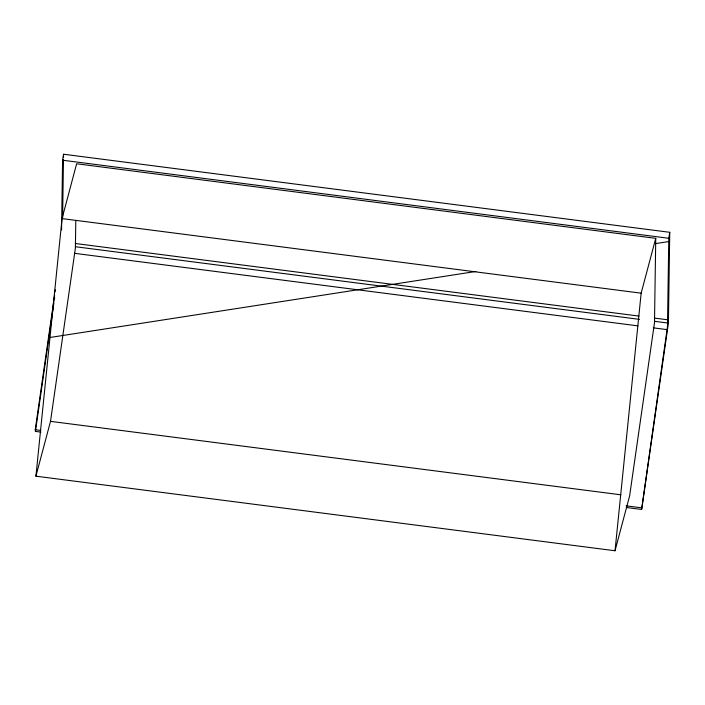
<?xml version="1.0" encoding="UTF-8"?>
<svg xmlns="http://www.w3.org/2000/svg" width="705" height="705" viewBox="0 0 705 705"><rect width="100%" height="100%" fill="white"/><g stroke="black" fill="none" stroke-linecap="round" stroke-linejoin="round"><path stroke-width="1.06" d="M61.555 229.971L62.586 160.22L63.547 154.236L669.75 232.306L668.41 323.093L641.638 509.459L626.348 507.494M62.613 217.739L63.468 159.709M63.503 157.523L63.547 154.236M75.796 220.744L75.391 248.142L50.513 421.352L35.92 476.183L615.024 550.764L629.618 495.932L654.496 322.723L655.747 238.343L76.633 163.763L62.049 218.594L35.92 476.183M669.75 232.306L668.789 238.281L667.485 326.574L641.638 509.459M615.024 550.764L641.153 293.174L655.747 238.343M40.899 432.103L35.435 431.398L35.25 429.742L54.585 295.166M55.052 291.914L55.36 289.746M35.435 431.398L53.906 302.815M54.382 299.555L54.69 297.369M49.209 337.598L475.875 271.46M655.465 243.622L669.618 241.436M62.586 160.22L668.789 238.281M62.049 218.594L641.153 293.174M75.364 243.507L638.968 316.087M654.258 318.061L668.455 319.885M75.752 246.768L639.594 319.383M654.866 321.348L668.41 323.093M74.369 253.298L637.972 325.877M653.262 327.843L667.468 329.676M50.513 421.352L620.893 494.804M35.25 429.742L40.714 430.438M626.155 505.837L641.453 507.803"/></g></svg>
